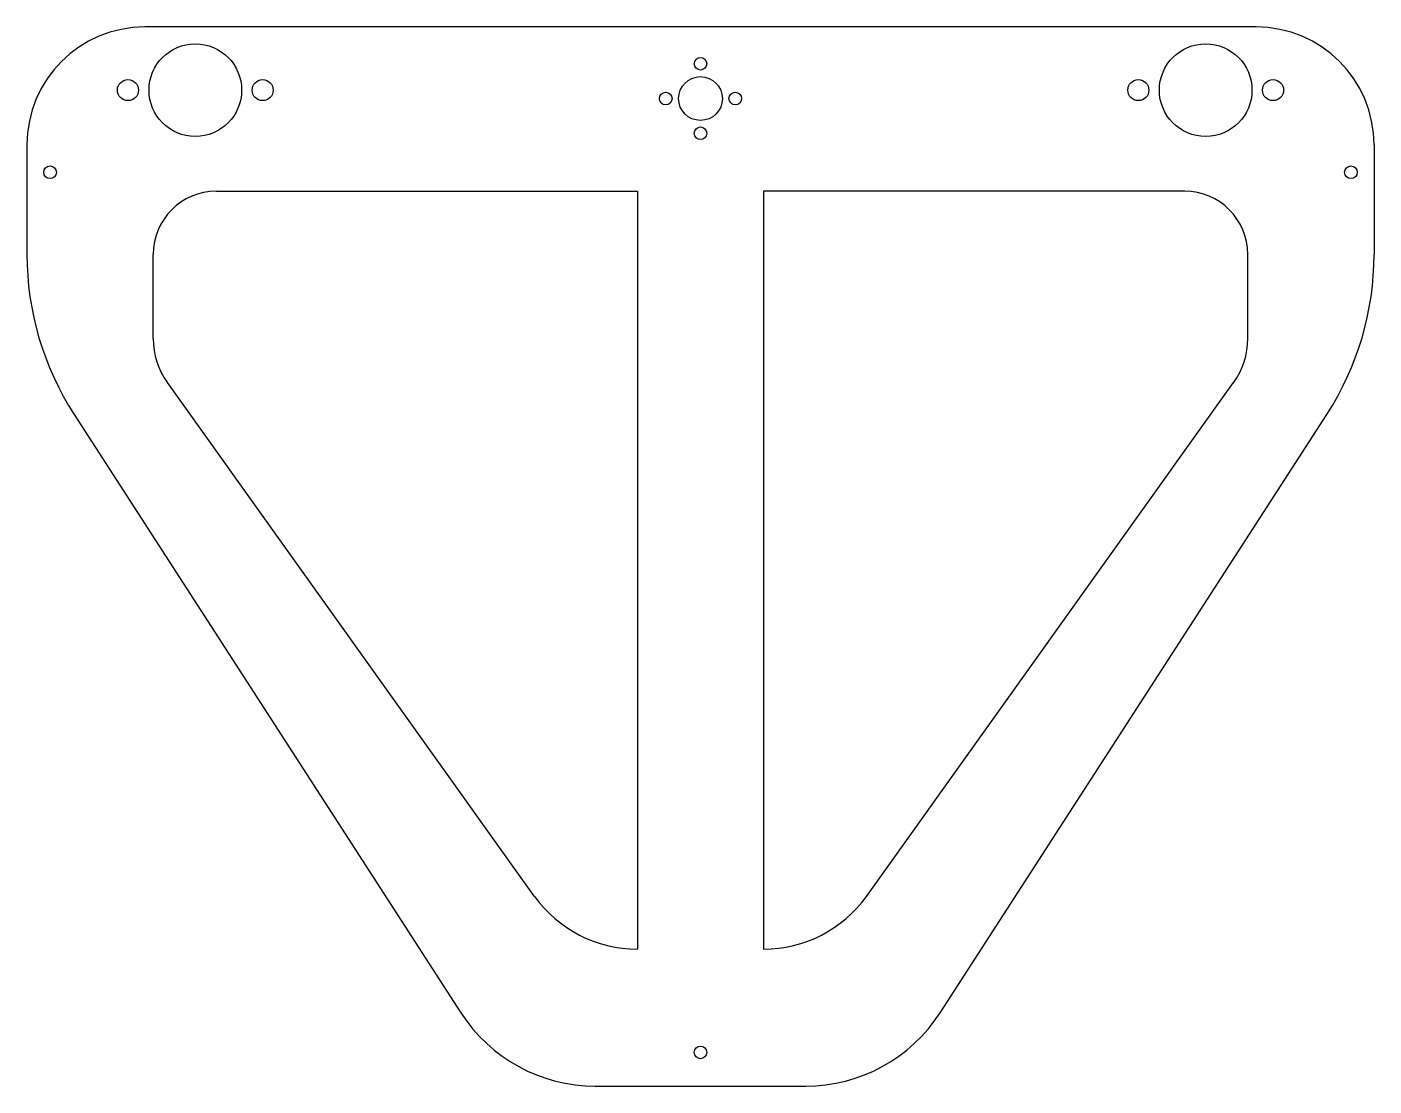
# Model space of a CAD drawing. Extents: x -160 to 160, y -112 to 139.
import ezdxf

# ---------------------------------------------------------------- set-up
doc = ezdxf.new("R2010")
doc.units = 0

# ---------------------------------------------------------------- blocks, each defined once
blk = doc.blocks.new('POCKET020')
at = {"layer": 'Z Axis', "color": 0}
for p, q in [((132, 139), (-132, 139)), ((-160, 111), (-160, 85)), ((160, 111), (160, 85)), ((-115, 100), (-15, 100)), ((-15, 100), (-15, -80)), ((115, 100), (15, 100)), ((15, 100), (15, -80)), ((-130, 65), (-130, 85)), ((130, 65), (130, 85)), ((-39.4, -67.45), (-126.64, 54.53)), ((39.4, -67.45), (126.64, 54.53)), ((-148.79, 47), (-56.91, -95.13)), ((56.91, -95.13), (148.79, 47)), ((-25, -112.5), (25, -112.5))]:
    blk.add_line(p, q, dxfattribs=at)
for centre, radius in [((-120, 124), 11), ((120, 124), 11), ((0, 130.25), 1.5), ((-136, 124), 2.5), ((-104, 124), 2.5), ((0, 122), 5.2), ((104, 124), 2.5), ((136, 124), 2.5), ((-8.25, 122), 1.5), ((8.25, 122), 1.5), ((0, 113.75), 1.5), ((-154.5, 104.5), 1.5), ((154.5, 104.5), 1.5), ((0, -104.5), 1.5)]:
    blk.add_circle(centre, radius, dxfattribs=at)
for centre, radius, start, end in [((-132, 111), 28, 90, 180), ((132, 111), 28, 0, 90), ((-115, 85), 15, 90, -180), ((115, 85), 15, 0, 90), ((-90, 85), 70, 180, -147.1207), ((90, 85), 70, -32.8793, 0), ((-112, 65), 18, -180, -144.428), ((112, 65), 18, -35.572, 0), ((-15, -50), 30, -144.428, -90), ((15, -50), 30, -90, -35.572), ((-25, -74.5), 38, -147.1207, -90), ((25, -74.5), 38, -90, -32.8793)]:
    blk.add_arc(centre, radius, start, end, dxfattribs=at)

msp = doc.modelspace()

# ---------------------------------------------------------------- block references
at = {"layer": 'Z Axis', "color": 0}
msp.add_blockref('POCKET020', (0, 0), dxfattribs=at)

doc.saveas('drawing.dxf')
